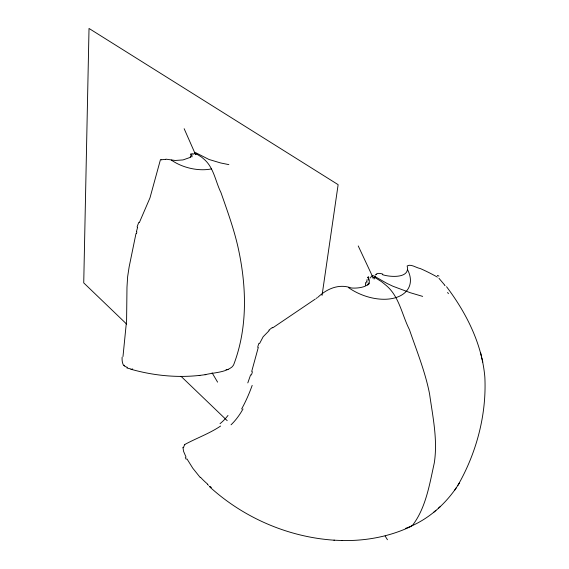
<?xml version="1.0" encoding="UTF-8"?>
<svg xmlns="http://www.w3.org/2000/svg" width="569" height="569" viewBox="0 0 569 569"><rect width="100%" height="100%" fill="white"/><g stroke="black" fill="none" stroke-linecap="round" stroke-linejoin="round"><path stroke-width="0.85" d="M366.849 281.669L366.984 279.671M366.841 281.783L366.763 282.935M122.989 356.571L126.595 320.347L126.979 287.253L127.641 276.69L129.127 266.975L135.991 233.525M182.998 447.675L183.567 451.345L186.07 457.192M322.047 295.403L338.135 184.662L89.02 28.45L83.735 282.893L126.645 324.102M136.404 231.718L137.634 227.266M258.298 347.403L251.683 371.514M250.659 374.779L247.807 382.894M259.585 343.52L263.155 336.741L269.173 330.61M139.341 222.593L149.974 197.884L160.437 159.704L161.105 159.512M367.695 285.24L368.2 284.095M370.383 277.957L371.6 276.1L373.549 275.73L387.034 283.454L392.959 286.257L410.391 292.758L422.66 296.392M194.022 153.993L194.968 152.791L195.7 152.691L208.979 159.469L220.694 162.976L228.852 164.626M457.696 485.663C476.452 453.109 486.708 414.716 484.845 377.062C481.986 343.882 466.345 312.971 446.551 286.705M368.669 284.358L369.466 283.049M195.387 154.612L196.213 154.007A16.586 8.592 78.1 0 1 197.002 154.256L201.213 156.859A69.226 35.306 76.7 0 1 203.681 158.907C213.866 167.3 215.381 181.411 220.985 192.642C227.102 210.21 233.518 227.785 237.728 245.929C246.597 284.969 248.112 327.125 233.603 364.928A34.752 17.49 73.1 0 1 231.761 367.183C224.286 372.738 213.844 372.517 205.089 374.708M405.441 528.423C426.103 520.991 443.984 505.855 456.295 487.761M454.46 490.563L459.532 482.861M195.544 154.355L196.213 154.007M372.78 278.035L374.21 277.345A19.83 12.411 72.2 0 1 375.376 277.793L381.486 281.648A83.01 50.264 70.2 0 1 385.021 284.507C399.175 295.46 401.735 314.479 409.424 329.629C416.7 350.874 425.292 371.891 429.581 394.004C432.774 416.785 437.86 439.887 434.289 462.946C429.595 484.027 426.039 507.392 412.781 524.981A42.433 24.218 65.5 0 1 409.829 527.001C388.606 536.851 365.006 541.091 341.677 540.522M367.901 277.217L368.52 276.854M184.655 444.574C196.412 438.137 209.378 433.642 220.594 426.046M433.855 512.15L435.89 510.4M438.528 508.11L440.584 506.332M375.199 275.055L375.988 274.642M272.707 327.872L315.361 299.017M317.993 297.174C327.054 288.647 339.11 283.518 351.244 287.957C356.905 288.611 372.147 287.359 368.918 278.753M317.346 297.63L316.25 298.391M373.492 277.373L374.21 277.345M376.102 274.607L376.799 274.443M228.091 369.437L226.028 369.58M130.507 369.125C152.969 375.512 176.653 377.987 199.897 375.376M199.221 375.469L205.836 374.615M209.456 486.644C243.56 517.847 288.44 537.236 334.593 540.223M333.911 540.194L342.431 540.55M131.88 368.989L132.698 369.018M165.849 159.142L175.209 160.472L183.019 159.925L189.84 157.535L191.042 156.205L190.878 154.54M193.545 154.043L192.052 153.737M130.301 368.847L126.887 367.979M382.539 274.692C389.971 277.16 410.498 278.732 407.155 265.965C410.818 263.561 416.209 267.892 420.32 268.561C426.145 271.114 431.864 273.981 437.39 277.117M211.412 487.505L210.587 486.893M209.769 486.267L210.174 486.58M208.553 485.307L207.358 484.326M438.969 278.312L443.969 284.216M181.091 376.379L227.209 420.669M200.217 477.491L192.827 468.273L186.966 458.906M444.225 284.578L444.496 284.941M444.759 285.311L445.029 285.688M124.618 365.981L124.134 365.184M385.128 536.041L387.446 539.746M212.088 372.809L217.593 382.133M358.235 245.943L373.214 277.949M184.157 128.701L195.58 154.654M480.656 352.915L481.594 356.905M481.829 357.965L482.796 362.062M190.764 157.378L190.686 156.283M211.483 168.886A34.332 19.844 14.7 0 1 171.347 160.074M127.463 367.368A25.484 11.65 -37.2 0 1 124.625 365.974M123.715 365.639A37.454 16.914 -51.9 0 1 122.122 357.183M136.468 233.667A76.004 55.314 -82.1 0 1 136.873 231.875M137.079 227.017A52.213 41.871 -83.8 0 1 138.836 222.294M161.183 159.91A12.077 9.623 -19.6 0 1 165.743 159.526M407.617 269.82A41.409 25.491 22.2 0 1 395.533 297.715A41.409 25.491 22.2 0 1 348.427 287.565M367.631 277.715A11.7 2.454 40.5 0 1 368.947 277.295M368.335 280.247A10.235 5.975 56.8 0 1 368.442 277.644M365.49 282.516A46.189 28.557 32.8 0 1 365.398 285.581M374.068 279.023A10.199 4.253 -73.2 0 1 375.504 276.378M376.671 273.54A11.707 11.124 -21.5 0 1 382.788 274.123M207.55 484.041A71.836 64.176 66.7 0 1 200.466 477.22M186.177 459.261A60.954 53.65 49 0 1 185.274 457.519M183.062 447.739A8.336 3.912 60.8 0 1 183.133 447.298M183.602 447.504A17.305 8.478 57.9 0 1 184.797 444.759M227.991 415.448A56.303 34.439 -81.6 0 1 220.032 423.663M243.013 408.969A67.106 38.991 -81 0 1 231.042 424.801M252.174 385.391A74.361 31.181 -72.6 0 1 241.626 408.99M252.444 371.735A129.832 90.364 -72.4 0 1 251.413 375.028M257.665 347.232A60.122 59.254 -43.2 0 1 258.938 343.299M268.845 330.212A78.906 77.768 -42.5 0 1 272.409 327.459M437.319 275.396A64.141 22.148 84.8 0 1 438.941 276.093M447.604 292.452A61.665 5.967 57.8 0 1 448.436 293.647M190.387 154.142A9.723 2.176 38.1 0 1 191.952 154.149M192.073 156.845A8.542 4.36 63.6 0 1 191.902 154.932"/></g></svg>
